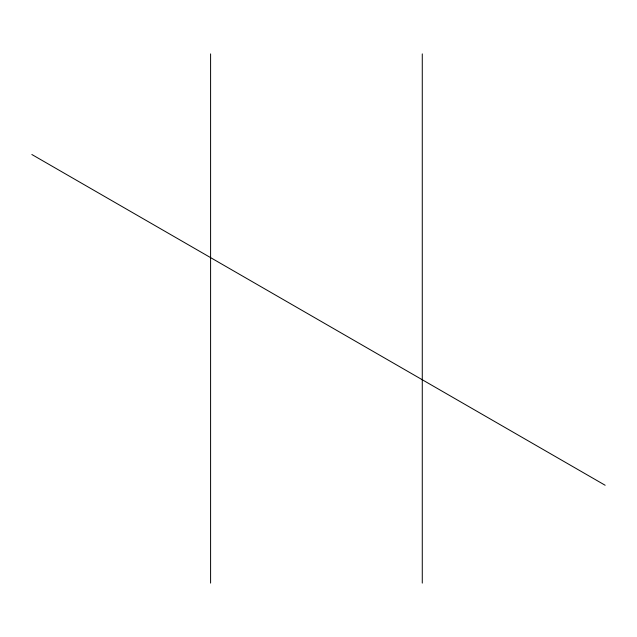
<?xml version="1.0" encoding="UTF-8"?>
<svg xmlns="http://www.w3.org/2000/svg" width="637" height="637" viewBox="0 0 637 637"><rect width="100%" height="100%" fill="white"/><g stroke="black" fill="none" stroke-linecap="round" stroke-linejoin="round"><path stroke-width="0.96" d="M31.85 154.504L605.15 485.251M422.275 53.898L422.275 583.102M210.592 53.898L210.592 583.102"/></g></svg>
